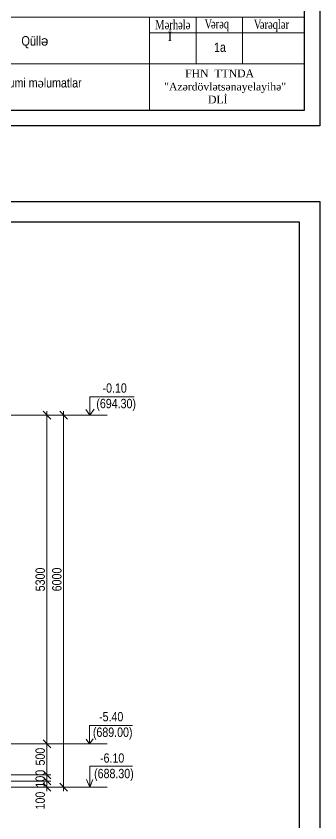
# Model space of a CAD drawing. Header units: millimetres. Extents: x -149347 to 251215, y -2929184 to -2541447.
# Drawn here: x -106044 to -96230, y -2634553 to -2608534 of the extents above; entities that cross this region are included whole.
import ezdxf

# ---------------------------------------------------------------- set-up
doc = ezdxf.new("R2010")
doc.units = ezdxf.units.MM
doc.layers.add('divarlar', color=7, linetype='Continuous')
doc.layers.add('Platek FASAD STRIX', color=7, linetype='Continuous')
doc.styles.add('400', font='times.ttf', dxfattribs={"width": 0.75, "height": 300})
doc.styles.add('style1', font='A3TI(LA).TTF', dxfattribs={"height": 400})
doc.styles.add('style6', font='ARIALN.TTF', dxfattribs={"height": 300})
doc.styles.add('Times New Roman', font='times.ttf')
doc.dimstyles.new('DIM_100', dxfattribs={"dimscale": 100, "dimtxt": 250, "dimasz": 2.5, "dimexe": 1.25, "dimexo": 0.625, "dimtad": 1, "dimdec": 0, "dimtxsty": 'style1', "dimblk": 'OBLIQUE', "dimcen": 2.5, "dimdle": 1.25, "dimclrd": 251, "dimclre": 251, "dimaunit": 1, "dimadec": 3, "dimazin": 0, "dimtfac": 1, "dimtdec": 0, "dimtmove": 1, "dimatfit": 3, "dimfxl": 1.25, "dimlwd": 5, "dimlwe": 5, "dimarcsym": 0})

# ---------------------------------------------------------------- blocks, each defined once
blk = doc.blocks.new('mekteb')
at = {"color": 0, "lineweight": 25}
for p, q in [((99643, -1821466), (139843, -1821466)), ((139843, -1821466), (139843, -1849866)), ((139843, -1849866), (99643, -1849866))]:
    blk.add_line(p, q, dxfattribs=at)
at = {"color": 0, "lineweight": 25, "ltscale": 15}
for p, q in [((139343, -1821966), (101643, -1821966)), ((139343, -1849366), (139343, -1821966)), ((101643, -1849366), (139343, -1849366))]:
    blk.add_line(p, q, dxfattribs=at)
at = {"linetype": 'Continuous', "lineweight": 15}
for p, q in [((120843, -1846366), (139343, -1846366)), ((135843, -1847866), (135843, -1846366)), ((137343, -1847866), (137343, -1846366)), ((134343, -1846866), (139343, -1846866)), ((120843, -1847866), (139343, -1847866)), ((120843, -1849366), (139343, -1849366))]:
    blk.add_line(p, q, dxfattribs=at)
for points in [[(120843, -1849366), (139343, -1849366), (139343, -1843866), (120843, -1843866)], [(134343, -1849366), (139343, -1849366), (139343, -1846366), (134343, -1846366)]]:
    blk.add_lwpolyline(points, close=True, dxfattribs=at)
at = {"lineweight": 25, "ltscale": 15, "style": '400', "width": 0.75}
for s, p in [(' M', (134437, -1846755)), ('ərhələ', (134831, -1846755)), ('V', (136119, -1846732)), ('ərəq', (136326, -1846728)), ('   V', (137454, -1846743)), ('ərəqlər', (137904, -1846747))]:
    blk.add_text(s, height=300, dxfattribs=at).set_placement(p)
at = {"lineweight": 25, "ltscale": 15, "attachment_point": 1, "style": 'Times New Roman'}
for s, insert, char_height, width in [('{\\fTimes New Roman|b0|i0|c238|p18;\\H0.42397x;İ\\fTimes New Roman|b0|i0|c186|p18;\\H2.3586x;      }', (134926, -1846834), 707.62, 10102.13), ('"{\\fTimes New Roman|b0|i0|c238|p18;Azərdövlətsənayelayihə"\\P              } {\\fTimes New Roman|b0|i0|c238|p18;DLİ}', (134816, -1848478), 250, 8698.57)]:
    blk.add_mtext(s, dxfattribs=dict(at, insert=insert, char_height=char_height, width=width))
at = {"lineweight": 25, "insert": (130203, -1846973), "char_height": 310, "width": 5486.13, "attachment_point": 1, "style": 'style6'}
blk.add_mtext('{\\C0;Q\\fArial Narrow|b0|i0|c238|p34;üll\\fArial|b0|i0|c0|p34;ə}', dxfattribs=at)
at = {"lineweight": 25, "ltscale": 15, "insert": (135115, -1848053), "char_height": 250, "attachment_point": 1, "style": 'Times New Roman'}
blk.add_mtext('  {\\fTimes New Roman|b0|i0|c238|p18;  FHN  TTNDA}', dxfattribs=at)
blk = doc.blocks.new('_Oblique')
at = {"color": 0, "linetype": 'ByBlock', "lineweight": -2}
blk.add_line((-0.5, -0.5), (0.5, 0.5), dxfattribs=at)
blk = doc.blocks.new('*D1145')
at = {"color": 251, "lineweight": 5, "ltscale": 50, "transparency": 16777216}
for p, q in [((-106570, -2632003), (-104925, -2632003)), ((-106570, -2633003), (-104925, -2633003))]:
    blk.add_line(p, q, dxfattribs=at)
at = {"color": 251, "linetype": 'ByBlock', "lineweight": 5, "ltscale": 50, "transparency": 16777216}
blk.add_line((-105050, -2631878), (-105050, -2633128), dxfattribs=at)
at = {"layer": 'Defpoints', "color": 0, "lineweight": 15, "ltscale": 50, "transparency": 16777216}
for p in [(-106633, -2632003), (-106633, -2633003), (-105050, -2633003)]:
    blk.add_point(p, dxfattribs=at)
at = {"color": 251, "lineweight": 5, "ltscale": 50, "transparency": 16777216, "xscale": 250, "yscale": 250, "zscale": 250}
for p, rotation in [((-105050, -2632003), 90), ((-105050, -2633003), 270)]:
    blk.add_blockref('_Oblique', p, dxfattribs=dict(at, rotation=rotation))
at = {"color": 0, "lineweight": 15, "ltscale": 50, "transparency": 16777216, "insert": (-105265, -2632417), "char_height": 300, "attachment_point": 5, "rotation": 90, "style": 'style6'}
blk.add_mtext('500', dxfattribs=at)
blk = doc.blocks.new('*D1146')
at = {"color": 251, "linetype": 'ByBlock', "lineweight": 5, "ltscale": 50, "transparency": 16777216}
blk.add_line((-105050, -2632878), (-105050, -2633328), dxfattribs=at)
at = {"color": 251, "lineweight": 5, "ltscale": 50, "transparency": 16777216}
for p, q in [((-106570, -2633003), (-104925, -2633003)), ((-106570, -2633203), (-104925, -2633203))]:
    blk.add_line(p, q, dxfattribs=at)
at = {"layer": 'Defpoints', "color": 0, "lineweight": 15, "ltscale": 50, "transparency": 16777216}
for p in [(-106633, -2633003), (-106633, -2633203), (-105050, -2633203)]:
    blk.add_point(p, dxfattribs=at)
at = {"color": 251, "lineweight": 5, "ltscale": 50, "transparency": 16777216, "xscale": 250, "yscale": 250, "zscale": 250}
for p, rotation in [((-105050, -2633003), 90), ((-105050, -2633203), 270)]:
    blk.add_blockref('_Oblique', p, dxfattribs=dict(at, rotation=rotation))
at = {"color": 0, "lineweight": 15, "ltscale": 50, "transparency": 16777216, "insert": (-105265, -2633128), "char_height": 300, "attachment_point": 5, "rotation": 90, "style": 'style6'}
blk.add_mtext('100', dxfattribs=at)
blk = doc.blocks.new('*D1147')
at = {"color": 251, "linetype": 'ByBlock', "lineweight": 5, "ltscale": 50, "transparency": 16777216}
blk.add_line((-105050, -2633078), (-105050, -2633528), dxfattribs=at)
at = {"color": 251, "lineweight": 5, "ltscale": 50, "transparency": 16777216}
for p, q in [((-106570, -2633203), (-104925, -2633203)), ((-106570, -2633403), (-104925, -2633403))]:
    blk.add_line(p, q, dxfattribs=at)
at = {"layer": 'Defpoints', "color": 0, "lineweight": 15, "ltscale": 50, "transparency": 16777216}
for p in [(-106633, -2633203), (-106633, -2633403), (-105050, -2633403)]:
    blk.add_point(p, dxfattribs=at)
at = {"color": 251, "lineweight": 5, "ltscale": 50, "transparency": 16777216, "xscale": 250, "yscale": 250, "zscale": 250}
for p, rotation in [((-105050, -2633203), 90), ((-105050, -2633403), 270)]:
    blk.add_blockref('_Oblique', p, dxfattribs=dict(at, rotation=rotation))
at = {"color": 0, "lineweight": 15, "ltscale": 50, "transparency": 16777216, "insert": (-105265, -2633835), "char_height": 300, "attachment_point": 5, "rotation": 90, "style": 'style6'}
blk.add_mtext('100', dxfattribs=at)
blk = doc.blocks.new('*D1151')
at = {"color": 251, "lineweight": 5, "ltscale": 50, "transparency": 16777216}
for p, q in [((-106570, -2621403), (-104925, -2621403)), ((-106570, -2632003), (-104925, -2632003))]:
    blk.add_line(p, q, dxfattribs=at)
at = {"color": 251, "linetype": 'ByBlock', "lineweight": 5, "ltscale": 50, "transparency": 16777216}
blk.add_line((-105050, -2621278), (-105050, -2632128), dxfattribs=at)
at = {"layer": 'Defpoints', "color": 0, "lineweight": 15, "ltscale": 50, "transparency": 16777216}
for p in [(-106633, -2621403), (-106633, -2632003), (-105050, -2632003)]:
    blk.add_point(p, dxfattribs=at)
at = {"color": 251, "lineweight": 5, "ltscale": 50, "transparency": 16777216, "xscale": 250, "yscale": 250, "zscale": 250}
for p, rotation in [((-105050, -2621403), 90), ((-105050, -2632003), 270)]:
    blk.add_blockref('_Oblique', p, dxfattribs=dict(at, rotation=rotation))
at = {"color": 0, "lineweight": 15, "ltscale": 50, "transparency": 16777216, "insert": (-105265, -2626703), "char_height": 300, "attachment_point": 5, "rotation": 90, "style": 'style6'}
blk.add_mtext('5300', dxfattribs=at)
blk = doc.blocks.new('*D1152')
at = {"color": 251, "lineweight": 5, "ltscale": 50, "transparency": 16777216}
for p, q in [((-104987, -2621403), (-104386, -2621403)), ((-104987, -2633403), (-104386, -2633403))]:
    blk.add_line(p, q, dxfattribs=at)
at = {"color": 251, "linetype": 'ByBlock', "lineweight": 5, "ltscale": 50, "transparency": 16777216}
blk.add_line((-104511, -2621278), (-104511, -2633528), dxfattribs=at)
at = {"layer": 'Defpoints', "color": 0, "lineweight": 15, "ltscale": 50, "transparency": 16777216}
for p in [(-105050, -2621403), (-105050, -2633403), (-104511, -2633403)]:
    blk.add_point(p, dxfattribs=at)
at = {"color": 251, "lineweight": 5, "ltscale": 50, "transparency": 16777216, "xscale": 250, "yscale": 250, "zscale": 250}
for p, rotation in [((-104511, -2621403), 90), ((-104511, -2633403), 270)]:
    blk.add_blockref('_Oblique', p, dxfattribs=dict(at, rotation=rotation))
at = {"color": 0, "lineweight": 15, "ltscale": 50, "transparency": 16777216, "insert": (-104727, -2626703), "char_height": 300, "attachment_point": 5, "rotation": 90, "style": 'style6'}
blk.add_mtext('6000', dxfattribs=at)

msp = doc.modelspace()

# ---------------------------------------------------------------- linework, layer by layer
at = {"color": 1, "lineweight": 15, "ltscale": 15}
for points in [[(-103107.47841, -2621402.75533), (-108698.10175, -2621402.75533)], [(-105004.15592, -2632002.75533), (-103107.47841, -2632002.75533)], [(-105004.15592, -2633402.75533), (-103107.47841, -2633402.75533)]]:
    msp.add_lwpolyline(points, dxfattribs=at)
at = {"layer": 'Platek FASAD STRIX', "color": 0, "lineweight": 20}
for p, q in [((-102285.27442, -2632724.71151), (-103666.35579, -2632724.71151)), ((-103666.35579, -2633402.75533), (-103666.35579, -2632724.71151)), ((-103771.0448, -2633154.60653), (-103666.35579, -2633402.75533)), ((-103561.66678, -2633154.60653), (-103666.35579, -2633402.75533))]:
    msp.add_line(p, q, dxfattribs=at)
for points in [[(-102234.40698, -2620808.02458), (-103665.00856, -2620808.02458)], [(-103665.00856, -2620808.02458), (-103665.00856, -2621402.75533)], [(-103793.07257, -2621218.69598), (-103665.00856, -2621402.75533), (-103524.47682, -2621210.76879)], [(-102285.27442, -2631408.02458), (-103668.86178, -2631408.02458)], [(-103668.86178, -2631408.02458), (-103668.86178, -2632002.75533)], [(-103775.58179, -2631849.37254), (-103668.86178, -2632002.75533), (-103551.75201, -2631842.76655)]]:
    msp.add_lwpolyline(points, dxfattribs=at)

# ---------------------------------------------------------------- block references
at = {"lineweight": 15}
for p, xscale, yscale, zscale in [((-236137.65627, -761356.14014), 1.000458130168285, 1.000458130168285, 1.000458130168285), ((-281005.26852, -207813.07013), 1.321300404304731, 1.321300404304731, 1.321300404304731)]:
    msp.add_blockref('mekteb', p, dxfattribs=dict(at, xscale=xscale, yscale=yscale, zscale=zscale))

# ---------------------------------------------------------------- texts
at = {"color": 7, "lineweight": 15, "insert": (-99648.27568, -2609386.52347), "char_height": 300, "attachment_point": 1, "style": 'style6'}
msp.add_mtext_dynamic_manual_height_columns('{\\fArial Narrow|b0|i0|c238|p34;1a}', width=753.3596341, gutter_width=12.5, heights=[0], dxfattribs=at)
at = {"color": 0, "lineweight": 13, "insert": (-105755.597, -2610686.57693), "char_height": 300, "width": 11984.9607434, "attachment_point": 5, "style": 'style6'}
msp.add_mtext('{\\fArial Narrow|b0|i0|c238|p34;        Ümumi m\\fTimes New Roman|b0|i0|c238|p18;ə\\fArial Narrow|b0|i0|c238|p34;lumatlar }', dxfattribs=at)
at = {"layer": 'divarlar', "color": 1, "lineweight": 9, "char_height": 300, "style": 'style6'}
for s, width, insert, attachment_point in [('\\pxqc;{\\fArial Narrow|b0|i0|c238|p34;\\C0;-0.10\\P (\\fArial Narrow|b0|i0|c204|p34;694.30\\fArial Narrow|b0|i0|c238|p34;)}', 1902.7166122, (-101908.83442, -2620378.58249), 3), ('\\pxqc;{\\fArial Narrow|b0|i0|c238|p34;\\C0;-5.40\\P (\\fArial Narrow|b0|i0|c204|p34;689.00\\fArial Narrow|b0|i0|c238|p34;)}', 1902.7166122, (-102020.55282, -2630978.58249), 3), ('\\pxql;{\\fArial Narrow|b0|i0|c238|p34;\\C0;  -6.\\fArial Narrow|b0|i0|c204|p34;1\\fArial Narrow|b0|i0|c238|p34;0\\P(\\fArial Narrow|b0|i0|c204|p34;688.30\\fArial Narrow|b0|i0|c238|p34;)}', 1134.0471095, (-102390.15913, -2633202.27361), 9)]:
    msp.add_mtext_dynamic_manual_height_columns(s, width=width, gutter_width=15, heights=[0], dxfattribs=dict(at, insert=insert, attachment_point=attachment_point))

# ---------------------------------------------------------------- dimensions: what is measured, and where the dimension line sits
at = {"color": 231, "lineweight": 15, "ltscale": 50}
for base, p1, p2, picture, middle in [((-105049.6486, -2632002.75533), (-106632.92125, -2621402.75533), (-106632.92125, -2632002.75533), '*D1151', (-105049.6486, -2626702.75533)), ((-104511.46738, -2633402.75533), (-105049.6486, -2621402.75533), (-105049.6486, -2633402.75533), '*D1152', (-104511.46738, -2626702.75533)), ((-105049.6486, -2633002.75533), (-106632.92125, -2632002.75533), (-106632.92125, -2633002.75533), '*D1145', (-105049.6486, -2632417.28631)), ((-105049.6486, -2633202.75533), (-106632.92125, -2633002.75533), (-106632.92125, -2633202.75533), '*D1146', (-105049.6486, -2633127.75533)), ((-105049.6486, -2633402.75533), (-106632.92125, -2633202.75533), (-106632.92125, -2633402.75533), '*D1147', (-105049.6486, -2633834.58181))]:
    dim = msp.add_linear_dim(base=base, p1=p1, p2=p2, angle=90, dimstyle='DIM_100', override={"dimlfac": 0.5, "dimtxsty": 'style6'}, dxfattribs=at)
    dim.commit()
    dim.dimension.update_dxf_attribs({"geometry": picture, "text_midpoint": middle, "dimtype": 160})

doc.saveas('drawing.dxf')
